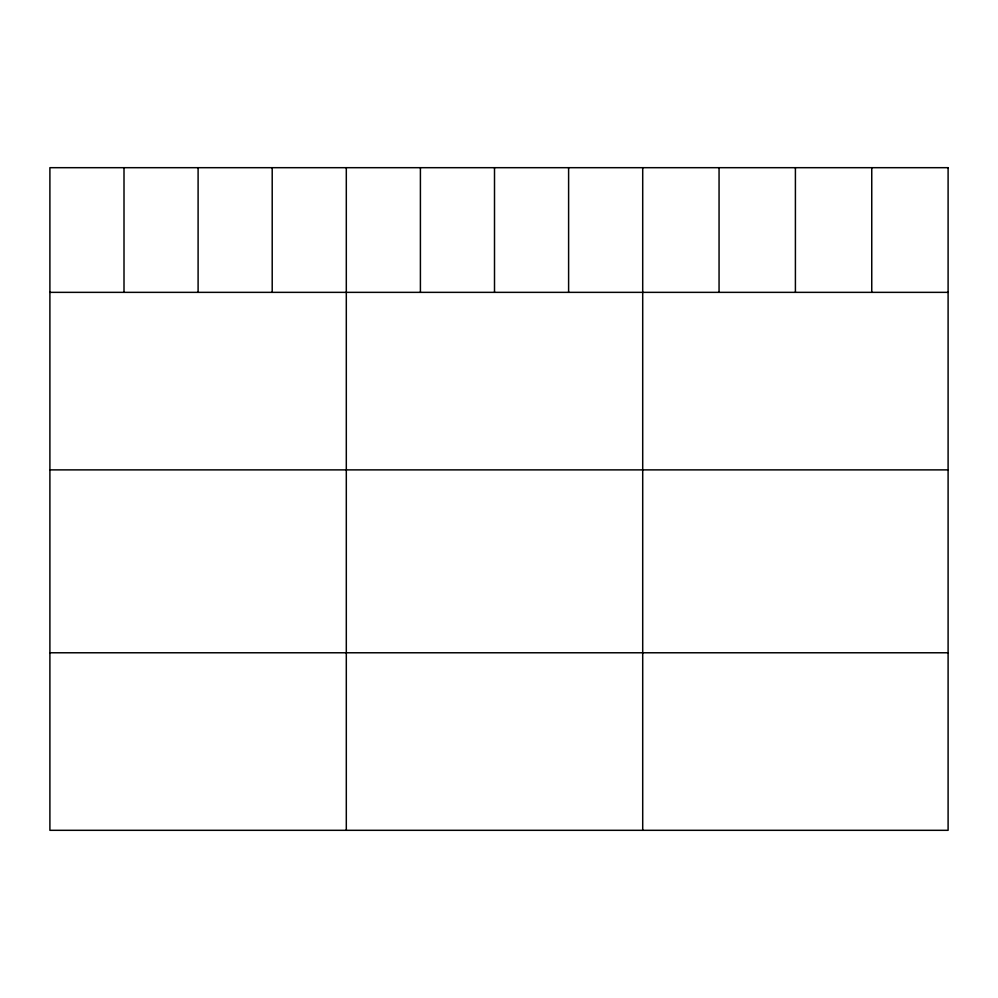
<?xml version="1.0" encoding="UTF-8"?>
<svg xmlns="http://www.w3.org/2000/svg" width="998" height="998" viewBox="0 0 998 998"><rect width="100%" height="100%" fill="white"/><g stroke="black" fill="none" stroke-linecap="round" stroke-linejoin="round"><path stroke-width="1.5" d="M49.9 292.352L948.1 292.352M49.9 469.883L948.1 469.883M49.9 652.779L948.1 652.779M871.753 167.689L871.753 292.352M795.406 167.689L795.406 292.352M719.059 167.689L719.059 292.352M642.712 167.689L642.712 830.311M568.611 167.689L568.611 292.352M494.509 167.689L494.509 292.352M420.408 167.689L420.408 292.352M346.306 167.689L346.306 830.311M272.204 167.689L272.204 292.352M198.103 167.689L198.103 292.352M124.002 167.689L124.002 292.352M948.1 167.689L49.9 167.689L49.9 830.311L948.1 830.311L948.1 167.689"/></g></svg>
